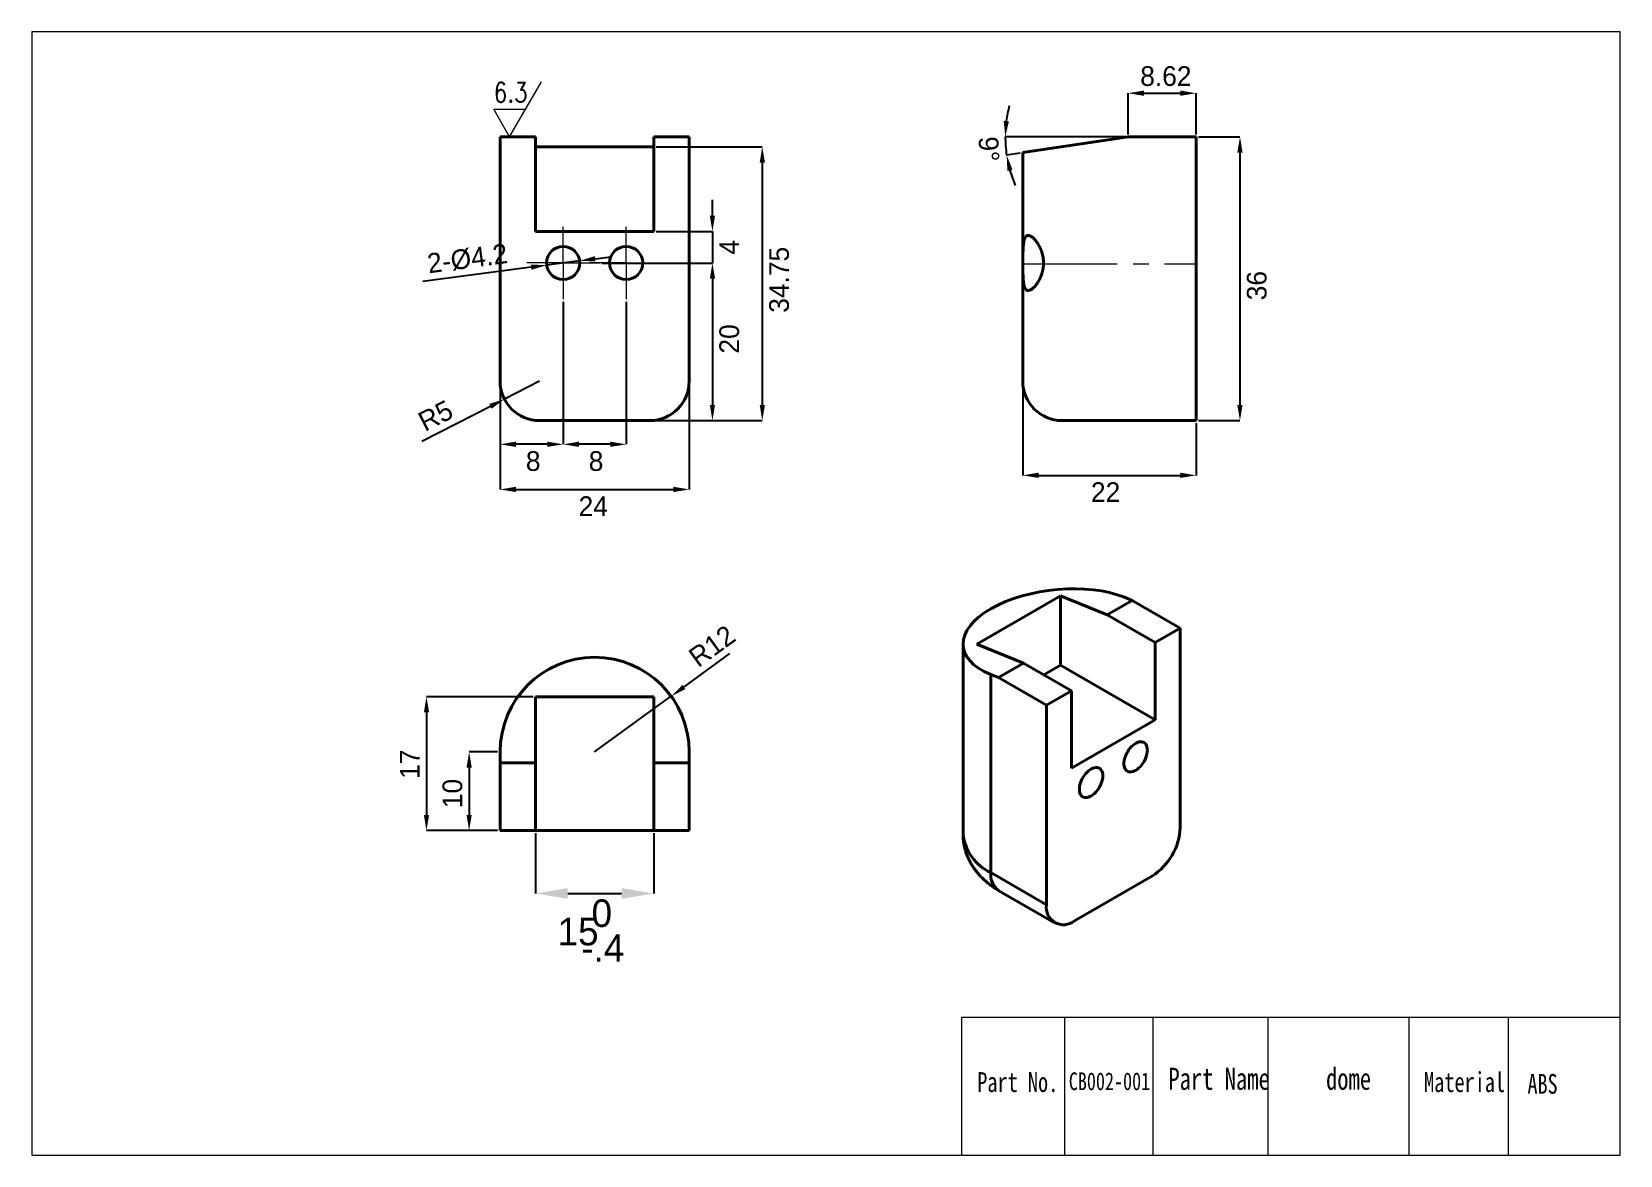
# Model space of a CAD drawing. Header units: millimetres. Extents: x 6.9 to 47.2, y 9.7 to 38.2.
import ezdxf

# ---------------------------------------------------------------- set-up
doc = ezdxf.new("R2010")
doc.units = ezdxf.units.MM
doc.header["$LTSCALE"] = 0.2
doc.linetypes.add('CENTERX2', pattern=[20.32, 12.7, -2.54, 2.54, -2.54])
doc.linetypes.add('点画线', pattern=[18, 12, -2, 2, -2])
doc.layers.get('0').update_dxf_attribs({"lineweight": 18})
for name, color, linetype, lineweight in [('1轮廓实线层', 7, 'Continuous', 40), ('2细线层', 4, 'Continuous', 18), ('3中心线层', 1, 'CENTERX2', 18), ('dim', 82, 'Continuous', 9), ('尺寸线层', 3, 'Continuous', 18)]:
    doc.layers.add(name, color=color, linetype=linetype, lineweight=lineweight)
doc.styles.add('SLDTEXTSTYLE1', font='')
doc.styles.add('TXT08', font='txt.shx', dxfattribs={"width": 0.8, "bigfont": 'gbcbig.shx'})
doc.styles.get('SLDTEXTSTYLE1').set_extended_font_data('汉仪长仿宋体')
doc.dimstyles.new('SLDDIMSTYLE2', dxfattribs={"dimtxt": 0.7, "dimasz": 0.816, "dimexe": 0, "dimexo": 0.0625, "dimgap": 0.175, "dimtad": 1, "dimlfac": 5, "dimrnd": 1e-09, "dimzin": 12, "dimdsep": 46, "dimtxsty": 'SLDTEXTSTYLE1', "dimcen": 0.09, "dimdle": 1.632, "dimadec": 0, "dimazin": 3, "dimtfac": 1, "dimtmove": 0, "dimatfit": 0, "dimfxl": 1, "dimfrac": 2, "dimtolj": 1, "dimarcsym": 0})

# ---------------------------------------------------------------- blocks, each defined once
blk = doc.blocks.new('*X4')
at = {"layer": '2细线层', "linetype": 'Continuous'}
for points in [[(19.216, 26.699), (19.216, 26.565), (18.816, 26.632)], [(23.216, 26.699), (23.216, 26.565), (23.616, 26.632)]]:
    blk.add_hatch(color=0, dxfattribs=at).paths.add_polyline_path(points, flags=0)
at = {"layer": '2细线层', "color": 0, "linetype": 'Continuous', "lineweight": -2}
for p, q in [((18.816, 29.317), (18.816, 26.632)), ((23.616, 29.317), (23.616, 26.632)), ((19.216, 26.632), (23.216, 26.632))]:
    blk.add_line(p, q, dxfattribs=at)
at = {"layer": '2细线层', "color": 0, "linetype": 'Continuous', "lineweight": 0, "insert": (21.181, 26.457), "char_height": 0.5, "width": 0.8892, "attachment_point": 2, "style": 'SLDTEXTSTYLE1'}
blk.add_mtext('24', dxfattribs=at)
blk = doc.blocks.new('*X5')
at = {"layer": '2细线层', "linetype": 'Continuous'}
blk.add_hatch(color=0, dxfattribs=at).paths.add_polyline_path([(18.539, 28.801), (18.6, 28.682), (18.926, 28.924)], flags=0)
at = {"layer": '2细线层', "color": 0, "linetype": 'Continuous', "lineweight": -2}
for p, q in [((19.816, 29.379), (18.926, 28.924)), ((18.57, 28.741), (16.833, 27.853))]:
    blk.add_line(p, q, dxfattribs=at)
at = {"layer": '2细线层', "color": 0, "linetype": 'Continuous', "lineweight": 0, "insert": (16.682, 28.533), "char_height": 0.5, "width": 1.23902, "attachment_point": 1, "rotation": 27.1088, "style": 'SLDTEXTSTYLE1'}
blk.add_mtext('R5', dxfattribs=at)
blk = doc.blocks.new('*X6')
at = {"layer": '2细线层', "linetype": 'Continuous'}
for points in [[(24.139, 31.979), (24.272, 31.979), (24.206, 32.379)], [(24.139, 28.779), (24.272, 28.779), (24.206, 28.379)]]:
    blk.add_hatch(color=0, dxfattribs=at).paths.add_polyline_path(points, flags=0)
at = {"layer": '2细线层', "color": 0, "linetype": 'Continuous', "lineweight": -2}
for p, q in [((21.398, 32.379), (24.206, 32.379)), ((24.206, 31.979), (24.206, 28.779)), ((22.678, 28.379), (24.206, 28.379))]:
    blk.add_line(p, q, dxfattribs=at)
at = {"layer": '2细线层', "color": 0, "linetype": 'Continuous', "lineweight": 0, "insert": (24.381, 30.452), "char_height": 0.5, "width": 0.98199, "attachment_point": 2, "rotation": 90, "style": 'SLDTEXTSTYLE1'}
blk.add_mtext('20', dxfattribs=at)
blk = doc.blocks.new('*X7')
at = {"layer": '2细线层', "linetype": 'Continuous'}
for points in [[(19.216, 27.845), (19.216, 27.712), (18.816, 27.778)], [(20.016, 27.845), (20.016, 27.712), (20.416, 27.778)]]:
    blk.add_hatch(color=0, dxfattribs=at).paths.add_polyline_path(points, flags=0)
at = {"layer": '2细线层', "color": 0, "linetype": 'Continuous', "lineweight": -2}
for p, q in [((20.416, 31.397), (20.416, 27.778)), ((18.816, 29.317), (18.816, 27.778)), ((20.016, 27.778), (19.216, 27.778))]:
    blk.add_line(p, q, dxfattribs=at)
at = {"layer": '2细线层', "color": 0, "linetype": 'Continuous', "lineweight": 0, "insert": (19.656, 27.603), "char_height": 0.5, "width": 0.36011, "attachment_point": 2, "style": 'SLDTEXTSTYLE1'}
blk.add_mtext('8', dxfattribs=at)
blk = doc.blocks.new('*X8')
at = {"layer": '2细线层', "linetype": 'Continuous'}
for points in [[(20.816, 27.845), (20.816, 27.712), (20.416, 27.778)], [(21.616, 27.845), (21.616, 27.712), (22.016, 27.778)]]:
    blk.add_hatch(color=0, dxfattribs=at).paths.add_polyline_path(points, flags=0)
at = {"layer": '2细线层', "color": 0, "linetype": 'Continuous', "lineweight": -2}
for p, q in [((20.416, 31.397), (20.416, 27.778)), ((22.016, 31.397), (22.016, 27.778)), ((21.616, 27.778), (20.816, 27.778))]:
    blk.add_line(p, q, dxfattribs=at)
at = {"layer": '2细线层', "color": 0, "linetype": 'Continuous', "lineweight": 0, "insert": (21.252, 27.603), "char_height": 0.5, "width": 0.36011, "attachment_point": 2, "style": 'SLDTEXTSTYLE1'}
blk.add_mtext('8', dxfattribs=at)
blk = doc.blocks.new('*X9')
at = {"layer": '2细线层', "linetype": 'Continuous'}
for points in [[(25.405, 34.929), (25.538, 34.929), (25.471, 35.329)], [(25.405, 28.779), (25.538, 28.779), (25.471, 28.379)]]:
    blk.add_hatch(color=0, dxfattribs=at).paths.add_polyline_path(points, flags=0)
at = {"layer": '2细线层', "color": 0, "linetype": 'Continuous', "lineweight": -2}
for p, q in [((22.778, 35.329), (25.471, 35.329)), ((25.471, 34.929), (25.471, 28.779)), ((22.678, 28.379), (25.471, 28.379))]:
    blk.add_line(p, q, dxfattribs=at)
at = {"layer": '2细线层', "color": 0, "linetype": 'Continuous', "lineweight": 0, "insert": (25.646, 31.953), "char_height": 0.5, "width": 2.35319, "attachment_point": 2, "rotation": 90, "style": 'SLDTEXTSTYLE1'}
blk.add_mtext('34.75', dxfattribs=at)
blk = doc.blocks.new('*X10')
at = {"layer": '2细线层', "linetype": 'Continuous'}
for points in [[(24.139, 33.579), (24.272, 33.579), (24.206, 33.179)], [(24.139, 31.979), (24.272, 31.979), (24.206, 32.379)]]:
    blk.add_hatch(color=0, dxfattribs=at).paths.add_polyline_path(points, flags=0)
at = {"layer": '2细线层', "color": 0, "linetype": 'Continuous', "lineweight": -2}
for p, q in [((24.206, 33.579), (24.206, 33.979)), ((22.778, 33.179), (24.206, 33.179)), ((24.206, 33.179), (24.206, 32.379)), ((22.998, 32.379), (24.206, 32.379)), ((24.206, 31.979), (24.206, 31.579))]:
    blk.add_line(p, q, dxfattribs=at)
at = {"layer": '2细线层', "color": 0, "linetype": 'Continuous', "lineweight": 0, "insert": (24.381, 32.779), "char_height": 0.5, "width": 0.98199, "attachment_point": 2, "rotation": 90, "style": 'SLDTEXTSTYLE1'}
blk.add_mtext('4', dxfattribs=at)
blk = doc.blocks.new('*X11')
at = {"layer": '2细线层', "linetype": 'Continuous'}
for points in [[(19.594, 32.339), (19.612, 32.206), (20, 32.325)], [(21.22, 32.552), (21.238, 32.42), (20.832, 32.434)]]:
    blk.add_hatch(color=0, dxfattribs=at).paths.add_polyline_path(points, flags=0)
at = {"layer": '2细线层', "color": 0, "linetype": 'Continuous', "lineweight": -2}
for p, q in [((19.603, 32.272), (16.856, 31.911)), ((20.832, 32.434), (20, 32.325)), ((21.229, 32.486), (21.626, 32.538))]:
    blk.add_line(p, q, dxfattribs=at)
at = {"layer": '2细线层', "color": 0, "linetype": 'Continuous', "lineweight": 0, "insert": (16.94, 32.612), "char_height": 0.5, "width": 3.68672, "attachment_point": 1, "rotation": 7.4892, "style": 'SLDTEXTSTYLE1'}
blk.add_mtext('2-%%C4.2', dxfattribs=at)
blk = doc.blocks.new('SW_CENTERMARKSYMBOL_0')
at = {"layer": '3中心线层', "color": 0, "linetype": 'CENTERX2', "lineweight": 0}
for p, q in [((0, 0.5), (0, 0.92)), ((0, 0), (0, 0.5)), ((-0.5, 0), (-0.92, 0)), ((0, 0), (-0.5, 0)), ((0, 0), (0, -0.5)), ((0, 0), (0.5, 0)), ((0.5, 0), (0.92, 0)), ((0, -0.5), (0, -0.92))]:
    blk.add_line(p, q, dxfattribs=at)
blk = doc.blocks.new('SW_CENTERMARKSYMBOL_1')
at = {"layer": '3中心线层', "color": 0, "linetype": 'CENTERX2', "lineweight": 0}
for p, q in [((0, 0.5), (0, 0.92)), ((0, 0), (0, 0.5)), ((-0.5, 0), (-0.92, 0)), ((0, 0), (-0.5, 0)), ((0, 0), (0, -0.5)), ((0, 0), (0.5, 0)), ((0.5, 0), (0.92, 0)), ((0, -0.5), (0, -0.92))]:
    blk.add_line(p, q, dxfattribs=at)
blk = doc.blocks.new('*X14')
at = {"layer": '2细线层', "linetype": 'Continuous'}
for points in [[(32.483, 27.057), (32.483, 26.924), (32.083, 26.99)], [(36.083, 27.057), (36.083, 26.924), (36.483, 26.99)]]:
    blk.add_hatch(color=0, dxfattribs=at).paths.add_polyline_path(points, flags=0)
at = {"layer": '2细线层', "color": 0, "linetype": 'Continuous', "lineweight": -2}
for p, q in [((32.083, 29.317), (32.083, 26.99)), ((36.483, 28.317), (36.483, 26.99)), ((32.483, 26.99), (36.083, 26.99))]:
    blk.add_line(p, q, dxfattribs=at)
at = {"layer": '2细线层', "color": 0, "linetype": 'Continuous', "lineweight": 0, "insert": (34.185, 26.815), "char_height": 0.5, "width": 0.84765, "attachment_point": 2, "style": 'SLDTEXTSTYLE1'}
blk.add_mtext('22', dxfattribs=at)
blk = doc.blocks.new('*X15')
at = {"layer": '2细线层', "linetype": 'Continuous'}
for points in [[(37.529, 35.179), (37.663, 35.179), (37.596, 35.579)], [(37.529, 28.779), (37.663, 28.779), (37.596, 28.379)]]:
    blk.add_hatch(color=0, dxfattribs=at).paths.add_polyline_path(points, flags=0)
at = {"layer": '2细线层', "color": 0, "linetype": 'Continuous', "lineweight": -2}
for p, q in [((36.545, 35.579), (37.596, 35.579)), ((37.596, 35.179), (37.596, 28.779)), ((36.545, 28.379), (37.596, 28.379))]:
    blk.add_line(p, q, dxfattribs=at)
at = {"layer": '2细线层', "color": 0, "linetype": 'Continuous', "lineweight": 0, "insert": (37.771, 31.805), "char_height": 0.5, "width": 0.99307, "attachment_point": 2, "rotation": 90, "style": 'SLDTEXTSTYLE1'}
blk.add_mtext('36', dxfattribs=at)
blk = doc.blocks.new('*X16')
at = {"layer": '2细线层', "linetype": 'Continuous'}
for points in [[(31.732, 35.974), (31.599, 35.983), (31.639, 35.579)], [(31.693, 34.713), (31.823, 34.741), (31.674, 35.118)]]:
    blk.add_hatch(color=0, dxfattribs=at).paths.add_polyline_path(points, flags=0)
at = {"layer": '2细线层', "color": 0, "linetype": 'Continuous', "lineweight": -2}
for p, q in [((34.697, 35.579), (31.639, 35.579)), ((32.021, 35.17), (31.674, 35.118))]:
    blk.add_line(p, q, dxfattribs=at)
for start, end in [(165.2981, 172.6491), (180, 188.5), (195.8509, 203.2019)]:
    blk.add_arc((34.759, 35.579), 3.12, start, end, dxfattribs=at)
at = {"layer": '2细线层', "color": 0, "linetype": 'Continuous', "lineweight": 0, "insert": (31.459, 35.602), "char_height": 0.5, "width": 1.04227, "attachment_point": 1, "rotation": 272.7696, "style": 'SLDTEXTSTYLE1'}
blk.add_mtext('9%%D', dxfattribs=at)
blk = doc.blocks.new('*X17')
at = {"layer": '2细线层', "linetype": 'Continuous'}
for points in [[(35.159, 36.755), (35.159, 36.622), (34.759, 36.688)], [(36.083, 36.755), (36.083, 36.622), (36.483, 36.688)]]:
    blk.add_hatch(color=0, dxfattribs=at).paths.add_polyline_path(points, flags=0)
at = {"layer": '2细线层', "color": 0, "linetype": 'Continuous', "lineweight": -2}
for p, q in [((34.759, 35.642), (34.759, 36.688)), ((35.159, 36.688), (36.083, 36.688)), ((36.483, 35.642), (36.483, 36.688))]:
    blk.add_line(p, q, dxfattribs=at)
at = {"layer": '2细线层', "color": 0, "linetype": 'Continuous', "lineweight": 0, "insert": (35.715, 37.373), "char_height": 0.5, "width": 1.84903, "attachment_point": 2, "style": 'SLDTEXTSTYLE1'}
blk.add_mtext('8.62', dxfattribs=at)
blk = doc.blocks.new('*X18')
at = {"layer": '2细线层', "linetype": 'Continuous'}
blk.add_hatch(color=0, dxfattribs=at).paths.add_polyline_path([(23.443, 21.671), (23.521, 21.563), (23.159, 21.382)], flags=0)
at = {"layer": '2细线层', "color": 0, "linetype": 'Continuous', "lineweight": -2}
for p, q in [((23.482, 21.617), (24.65, 22.465)), ((21.216, 19.973), (23.159, 21.382))]:
    blk.add_line(p, q, dxfattribs=at)
at = {"layer": '2细线层', "color": 0, "linetype": 'Continuous', "lineweight": 0, "insert": (23.551, 22.501), "char_height": 0.5, "width": 1.69998, "attachment_point": 1, "rotation": 35.9613, "style": 'SLDTEXTSTYLE1'}
blk.add_mtext('R12', dxfattribs=at)
blk = doc.blocks.new('*X20')
at = {"layer": '2细线层', "color": 0, "linetype": 'Continuous', "lineweight": 0, "char_height": 0.7, "attachment_point": 1, "style": 'SLDTEXTSTYLE1'}
for s, insert, width in [(' 0', (20.878, 16.228), 4.51801), ('15', (20.275, 15.761), 6.93019), ('-.4', (20.878, 15.344), 4.51801)]:
    blk.add_mtext(s, dxfattribs=dict(at, insert=insert, width=width))
blk = doc.blocks.new('*X19')
at = {"layer": '2细线层', "linetype": 'Continuous'}
for points in [[(20.532, 16.514), (20.532, 16.242), (19.716, 16.378)], [(21.9, 16.514), (21.9, 16.242), (22.716, 16.378)]]:
    blk.add_hatch(color=0, dxfattribs=at).paths.add_polyline_path(points, flags=0)
at = {"layer": '2细线层', "color": 0, "linetype": 'Continuous', "lineweight": -2}
for p, q in [((19.716, 17.911), (19.716, 16.378)), ((22.716, 17.911), (22.716, 16.378)), ((20.532, 16.378), (21.9, 16.378))]:
    blk.add_line(p, q, dxfattribs=at)
at = {"layer": '2细线层', "color": 0, "linetype": 'Continuous', "lineweight": 0}
blk.add_blockref('*X20', (0, 0), dxfattribs=at)
blk = doc.blocks.new('*X21')
at = {"layer": '2细线层', "linetype": 'Continuous'}
for points in [[(16.881, 20.973), (17.015, 20.973), (16.948, 21.373)], [(16.881, 18.373), (17.015, 18.373), (16.948, 17.973)]]:
    blk.add_hatch(color=0, dxfattribs=at).paths.add_polyline_path(points, flags=0)
at = {"layer": '2细线层', "color": 0, "linetype": 'Continuous', "lineweight": -2}
for p, q in [((19.653, 21.373), (16.948, 21.373)), ((16.948, 20.973), (16.948, 18.373)), ((18.753, 17.973), (16.948, 17.973))]:
    blk.add_line(p, q, dxfattribs=at)
at = {"layer": '2细线层', "color": 0, "linetype": 'Continuous', "lineweight": 0, "insert": (16.273, 19.659), "char_height": 0.5, "width": 0.9903, "attachment_point": 2, "rotation": 90, "style": 'SLDTEXTSTYLE1'}
blk.add_mtext('17', dxfattribs=at)
blk = doc.blocks.new('*X22')
at = {"layer": '2细线层', "linetype": 'Continuous'}
for points in [[(17.964, 19.573), (18.097, 19.573), (18.03, 19.973)], [(17.964, 18.373), (18.097, 18.373), (18.03, 17.973)]]:
    blk.add_hatch(color=0, dxfattribs=at).paths.add_polyline_path(points, flags=0)
at = {"layer": '2细线层', "color": 0, "linetype": 'Continuous', "lineweight": -2}
for p, q in [((18.753, 19.973), (18.03, 19.973)), ((18.03, 19.573), (18.03, 18.373)), ((18.753, 17.973), (18.03, 17.973))]:
    blk.add_line(p, q, dxfattribs=at)
at = {"layer": '2细线层', "color": 0, "linetype": 'Continuous', "lineweight": 0, "insert": (17.355, 18.915), "char_height": 0.5, "width": 0.98199, "attachment_point": 2, "rotation": 90, "style": 'SLDTEXTSTYLE1'}
blk.add_mtext('10', dxfattribs=at)

msp = doc.modelspace()

# ---------------------------------------------------------------- linework, layer by layer
for p, q in [((47.2484, 38.2474), (6.9284, 38.2474)), ((6.9284, 38.2474), (6.9284, 9.7354)), ((47.2484, 23.9914), (47.2484, 38.2474)), ((47.2484, 9.7354), (47.2484, 23.9914)), ((47.2484, 13.2272), (30.5268, 13.2272)), ((30.5268, 13.2272), (30.5268, 9.7354)), ((33.1455, 13.2272), (33.1455, 9.7354)), ((35.3886, 13.2272), (35.3886, 9.7354)), ((38.3038, 13.2272), (38.3038, 9.7354)), ((41.8796, 13.2272), (41.8796, 9.7354)), ((44.3999, 13.2272), (44.3999, 9.7354)), ((47.2484, 9.7354), (47.2484, 13.2272)), ((6.9284, 9.7354), (47.2484, 9.7354)), ((31.92, 9.7354), (47.2484, 9.7354))]:
    msp.add_line(p, q)
at = {"color": 1, "linetype": '点画线'}
msp.add_line((32.0827, 32.359), (36.4828, 32.359), dxfattribs=at)
at = {"layer": '1轮廓实线层', "linetype": 'Continuous', "lineweight": 40}
for p, q in [((18.816, 29.3793), (18.816, 35.5793)), ((18.816, 35.5793), (19.716, 35.5793)), ((19.716, 35.5793), (19.716, 33.1793)), ((22.716, 33.1793), (22.716, 35.5793)), ((22.716, 35.5793), (23.616, 35.5793)), ((23.616, 35.5793), (23.616, 29.3793)), ((34.4828, 35.538), (32.0828, 35.1793)), ((34.7593, 35.5793), (34.4828, 35.538)), ((34.7593, 35.5793), (36.4828, 35.5793)), ((36.4828, 29.3793), (36.4828, 35.5793)), ((22.716, 35.3288), (19.716, 35.3288)), ((32.0828, 35.1793), (32.0828, 29.3793)), ((19.716, 33.1793), (22.716, 33.1793)), ((36.4828, 28.3793), (36.4828, 29.3793)), ((22.616, 28.3793), (19.816, 28.3793)), ((34.4828, 28.3793), (36.4828, 28.3793)), ((33.0389, 23.9287), (30.9175, 22.7041)), ((33.0389, 23.9287), (34.2243, 23.449)), ((33.0389, 22.1736), (33.0389, 23.9287)), ((34.2243, 23.449), (34.8607, 23.8163)), ((34.6652, 23.8955), (34.8607, 23.8163)), ((36.0794, 23.1128), (34.8607, 23.8163)), ((35.443, 22.7454), (34.2243, 23.449)), ((35.443, 22.7454), (36.0794, 23.1128)), ((36.0794, 23.1128), (36.0794, 18.0502)), ((30.5681, 22.7087), (30.5681, 17.887)), ((32.103, 22.2243), (30.9175, 22.7041)), ((35.443, 20.7857), (35.443, 22.7454)), ((31.4666, 21.857), (32.103, 22.2243)), ((33.3217, 21.5208), (32.103, 22.2243)), ((31.2711, 16.9073), (31.2711, 21.9361)), ((31.4666, 21.857), (31.2711, 21.9361)), ((31.4666, 21.857), (32.6853, 21.1534)), ((33.0389, 22.1736), (32.6149, 21.9288)), ((35.443, 20.7857), (33.0389, 22.1736)), ((22.716, 21.3731), (19.716, 21.3731)), ((19.716, 19.6966), (19.716, 21.3731)), ((22.716, 21.3731), (22.716, 19.6966)), ((32.6853, 21.1534), (33.3217, 21.5208)), ((33.3217, 21.5208), (33.3217, 19.5611)), ((32.6853, 16.0909), (32.6853, 21.1534)), ((33.3217, 19.5611), (35.443, 20.7857)), ((18.816, 19.6966), (18.816, 19.9731)), ((23.616, 19.9731), (23.616, 19.6966)), ((18.816, 19.6966), (19.716, 19.6966)), ((18.816, 19.6966), (18.816, 17.9731)), ((19.716, 17.9731), (19.716, 19.6966)), ((22.716, 19.6966), (23.616, 19.6966)), ((22.716, 17.9731), (22.716, 19.6966)), ((23.616, 17.9731), (23.616, 19.6966)), ((18.816, 17.9731), (19.716, 17.9731)), ((19.716, 17.9731), (22.716, 17.9731)), ((22.716, 17.9731), (23.616, 17.9731)), ((32.6853, 16.0909), (31.2711, 16.9073)), ((35.3723, 16.8255), (33.3924, 15.6825)), ((31.4782, 16.4494), (32.8925, 15.633))]:
    msp.add_line(p, q, dxfattribs=at)
for points in [[(35.245, 20.0182), (35.2426, 20.0606), (35.2353, 20.0996), (35.2233, 20.1343), (35.2068, 20.1644), (35.1861, 20.1893), (35.1614, 20.2085), (35.1332, 20.2218), (35.102, 20.2289), (35.0683, 20.2297), (35.0325, 20.2243), (34.9954, 20.2126), (34.9576, 20.195), (34.9195, 20.1716), (34.882, 20.1429), (34.8455, 20.1094), (34.8107, 20.0715), (34.7781, 20.0299), (34.7484, 19.9853), (34.7219, 19.9385), (34.6991, 19.8901), (34.6805, 19.8411), (34.6662, 19.7921), (34.6565, 19.744), (34.6517, 19.6976), (34.6517, 19.6537), (34.6565, 19.6129), (34.6662, 19.576), (34.6805, 19.5435), (34.6991, 19.516), (34.7219, 19.4939), (34.7484, 19.4776), (34.7781, 19.4674), (34.8107, 19.4634), (34.8455, 19.4657), (34.882, 19.4742), (34.9195, 19.4889), (34.9576, 19.5095), (34.9954, 19.5355), (35.0325, 19.5667), (35.0683, 19.6025), (35.102, 19.6423), (35.1332, 19.6855), (35.1614, 19.7313), (35.1861, 19.779), (35.2068, 19.8278), (35.2233, 19.877), (35.2353, 19.9256), (35.2426, 19.9729), (35.245, 20.0182)], [(34.1137, 19.3651), (34.1112, 19.4075), (34.1039, 19.4464), (34.092, 19.4812), (34.0754, 19.5113), (34.0547, 19.5361), (34.03, 19.5553), (34.0018, 19.5686), (33.9706, 19.5758), (33.9369, 19.5766), (33.9012, 19.5712), (33.8641, 19.5595), (33.8262, 19.5419), (33.7882, 19.5185), (33.7506, 19.4898), (33.7141, 19.4562), (33.6793, 19.4184), (33.6468, 19.3768), (33.617, 19.3322), (33.5905, 19.2854), (33.5678, 19.237), (33.5491, 19.1879), (33.5348, 19.139), (33.5252, 19.0909), (33.5203, 19.0445), (33.5203, 19.0005), (33.5252, 18.9598), (33.5348, 18.9228), (33.5491, 18.8903), (33.5678, 18.8628), (33.5905, 18.8408), (33.617, 18.8245), (33.6468, 18.8142), (33.6793, 18.8102), (33.7141, 18.8125), (33.7506, 18.8211), (33.7882, 18.8358), (33.8262, 18.8563), (33.8641, 18.8824), (33.9012, 18.9136), (33.9369, 18.9494), (33.9706, 18.9892), (34.0018, 19.0324), (34.03, 19.0782), (34.0547, 19.1259), (34.0754, 19.1747), (34.092, 19.2238), (34.1039, 19.2725), (34.1112, 19.3198), (34.1137, 19.3651)]]:
    msp.add_lwpolyline(points, dxfattribs=at)
for centre in [(20.416, 32.3793), (22.016, 32.3793)]:
    msp.add_circle(centre, 0.42, dxfattribs=at)
for centre, radius, start, end in [((19.816, 29.3793), 1, 180, 270), ((22.616, 29.3793), 1, 270, 0), ((33.0828, 29.3793), 1, 180, 270), ((21.216, 19.9731), 2.4, 0, 180), ((31.7808, 18.015), 1.2194, 186.02871, 245.29143), ((34.5473, 18.1183), 1.5336, 302.54379, 357.45621), ((31.7687, 16.8566), 0.5002, 174.18813, 234.49969), ((33.1174, 16.0227), 0.4374, 171.03969, 308.94956)]:
    msp.add_arc(centre, radius, start, end, dxfattribs=at)
msp.add_ellipse((32.9681, 22.9158), major_axis=(2.3964, 0.2716), ratio=0.4862414, start_param=0.7303373, end_param=3.8719299, dxfattribs=at)
for points, knots in [([(32.0849, 32.3793), (32.0849, 32.4274), (32.0851, 32.4747), (32.086, 32.5676), (32.0868, 32.6138), (32.0892, 32.7012), (32.091, 32.7425), (32.0962, 32.8205), (32.0997, 32.8569), (32.1089, 32.9216), (32.1148, 32.9504), (32.1296, 33.0002), (32.1383, 33.0205), (32.1592, 33.0524), (32.1714, 33.0641), (32.1986, 33.078), (32.2136, 33.0806), (32.2465, 33.077), (32.2643, 33.0709), (32.3014, 33.051), (32.321, 33.0371), (32.3612, 33.002), (32.3815, 32.981), (32.4222, 32.9325), (32.4426, 32.9048), (32.4821, 32.8432), (32.5008, 32.8098), (32.5356, 32.7371), (32.5517, 32.6975), (32.5789, 32.6131), (32.5899, 32.569), (32.6051, 32.4766), (32.6093, 32.4285), (32.6094, 32.3321), (32.6054, 32.285), (32.5906, 32.1929), (32.5795, 32.1478), (32.5526, 32.0637), (32.5366, 32.0239), (32.5015, 31.9501), (32.4826, 31.9164), (32.4433, 31.8547), (32.4227, 31.8268), (32.382, 31.7781), (32.3616, 31.7571), (32.3215, 31.722), (32.3018, 31.7079), (32.2647, 31.6879), (32.2472, 31.6818), (32.2143, 31.6781), (32.1989, 31.6805), (32.1718, 31.6943), (32.1598, 31.7055), (32.1387, 31.7374), (32.1298, 31.7579), (32.1151, 31.8069), (32.1092, 31.8357), (32.0997, 31.9009), (32.0963, 31.9367), (32.0911, 32.0144), (32.0893, 32.0567), (32.0868, 32.1439), (32.086, 32.1892), (32.0851, 32.2832), (32.0849, 32.3312), (32.0849, 32.3793)], [0, 0, 0, 0, 0.1001633, 0.1001633, 0.2003267, 0.2003267, 0.30049, 0.30049, 0.4006534, 0.4006534, 0.5008167, 0.5008167, 0.6009801, 0.6009801, 0.7011434, 0.7011434, 0.8013068, 0.8013068, 0.9014701, 0.9014701, 1.0016335, 1.0016335, 1.1017968, 1.1017968, 1.2019601, 1.2019601, 1.3021235, 1.3021235, 1.4022868, 1.4022868, 1.5024502, 1.5024502, 1.6026135, 1.6026135, 1.7027769, 1.7027769, 1.8029402, 1.8029402, 1.9031036, 1.9031036, 2.0032669, 2.0032669, 2.1034302, 2.1034302, 2.2035936, 2.2035936, 2.3037569, 2.3037569, 2.4039203, 2.4039203, 2.5040836, 2.5040836, 2.604247, 2.604247, 2.7044103, 2.7044103, 2.8045737, 2.8045737, 2.904737, 2.904737, 3.0049004, 3.0049004, 3.1050637, 3.1050637, 3.205227, 3.205227, 3.205227, 3.205227]), ([(34.4828, 28.3793), (34.1115, 28.3793), (33.7554, 28.3793), (33.2303, 28.3793), (33.0828, 28.3793), (33.0828, 28.3793)], [0, 0, 0, 0, 0.7, 0.7, 1.4, 1.4, 1.4, 1.4]), ([(30.5688, 17.8869), (30.5688, 17.8655), (30.5689, 17.8127), (30.5758, 17.7287), (30.5888, 17.6352), (30.6081, 17.5421), (30.6334, 17.4498), (30.6649, 17.3584), (30.7024, 17.2682), (30.7462, 17.1794), (30.7961, 17.0922), (30.8523, 17.0068), (30.9149, 16.9234), (30.9839, 16.8422), (31.0568, 16.7662), (31.1327, 16.6955), (31.2108, 16.63), (31.2933, 16.5675), (31.3803, 16.5087), (31.4423, 16.4694), (31.476, 16.4508), (31.4784, 16.4495)], [0, 0, 0, 0, 0.0642402, 0.1580554, 0.2523457, 0.3472674, 0.4429867, 0.5396816, 0.6375435, 0.7367778, 0.8376035, 0.940251, 1.0449567, 1.1519537, 1.261457, 1.3618658, 1.4636715, 1.5667353, 1.6708586, 1.7757898, 1.7838555, 1.7838555, 1.7838555, 1.7838555])]:
    msp.add_open_spline(points, degree=3, knots=knots, dxfattribs=at)
at = {"layer": 'dim', "color": 4}
for p, q in [((19.0572, 35.5793), (19.8655, 36.9793)), ((19.0572, 35.5793), (18.6531, 36.2793)), ((18.6531, 36.2793), (19.4614, 36.2793))]:
    msp.add_line(p, q, dxfattribs=at)

# ---------------------------------------------------------------- block references
at = {"layer": '3中心线层', "color": 1, "linetype": 'CENTERX2', "lineweight": 0}
for name, p in [('SW_CENTERMARKSYMBOL_1', (20.416, 32.3793)), ('SW_CENTERMARKSYMBOL_0', (22.016, 32.3793))]:
    msp.add_blockref(name, p, dxfattribs=at)

# ---------------------------------------------------------------- texts
at = {"attachment_point": 1}
for s, width, gutter_width, heights, insert, char_height in [('{\\fHYSWLongFangSong|b1|i0|c134|p2;Part No.}', 24.366564, 17.5, [3.5], (30.9274, 11.8437), 0.504), ('{\\fHYSWLongFangSong|b1|i0|c134|p2;Part Name     dome}', 68.540777, 35, [0], (35.7804, 11.9563), 0.56), ('{\\fHYSWLongFangSong|b1|i0|c134|p2;Material}', 24.366564, 17.5, [3.5], (42.2692, 11.8437), 0.504)]:
    msp.add_mtext_dynamic_manual_height_columns(s, width=width, gutter_width=gutter_width, heights=heights, dxfattribs=dict(at, insert=insert, char_height=char_height))
at = {"layer": 'dim', "color": 6, "style": 'TXT08', "width": 0.8}
msp.add_text('6.3', height=0.5, dxfattribs=at).set_placement((18.6572, 36.4609))
at = {"layer": '尺寸线层', "color": 1, "linetype": '点画线', "attachment_point": 1}
for s, insert, char_height, width in [('{\\fhyswlongfangsong|b1|i0|c134|p2;\\C7;CB002-001}', (33.2509, 11.8371), 0.45, 1.70543), ('{\\fhyswlongfangsong|b1|i0|c134|p2;\\C7;ABS}', (44.8944, 11.7959), 0.5, 1.618923)]:
    msp.add_mtext(s, dxfattribs=dict(at, insert=insert, char_height=char_height, width=width))

# ---------------------------------------------------------------- dimensions: what is measured, and where the dimension line sits
at = {"layer": '2细线层', "color": 4, "linetype": 'Continuous', "lineweight": 0}
for base, p1, p2, override, picture, middle in [((36.4828, 36.6885), (34.7593, 35.5793), (36.4828, 35.5793), {"dimtxt": 0.5, "dimasz": 0.4, "dimsah": 1, "dimdle": 0.8, "dimtzin": 12}, '*X17', (35.715, 36.6885)), ((18.816, 27.7782), (20.416, 31.4593), (18.816, 29.3793), {"dimtxt": 0.5, "dimasz": 0.4, "dimsah": 1, "dimdle": 0.8, "dimtzin": 12}, '*X7', (19.6557, 27.7782)), ((20.416, 27.7782), (22.016, 31.4593), (20.416, 31.4593), {"dimtxt": 0.5, "dimasz": 0.4, "dimsah": 1, "dimdle": 0.8, "dimtzin": 12}, '*X8', (21.252, 27.7782)), ((23.616, 26.6319), (18.816, 29.3793), (23.616, 29.3793), {"dimtxt": 0.5, "dimasz": 0.4, "dimsah": 1, "dimdle": 0.8, "dimtzin": 12}, '*X4', (21.1806, 26.6319)), ((36.4828, 26.9903), (32.0828, 29.3793), (36.4828, 28.3793), {"dimtxt": 0.5, "dimasz": 0.4, "dimsah": 1, "dimdle": 0.8, "dimtzin": 12}, '*X14', (34.1845, 26.9903)), ((22.716, 16.378), (19.716, 17.9731), (22.716, 17.9731), {"dimsah": 1, "dimtol": 1, "dimtp": 0, "dimtm": 0.4, "dimtzin": 12}, '*X19', (21.1416, 16.378))]:
    dim = msp.add_linear_dim(base=base, p1=p1, p2=p2, dimstyle='SLDDIMSTYLE2', override=override, dxfattribs=at)
    dim.commit()
    dim.dimension.update_dxf_attribs({"geometry": picture, "text_midpoint": middle, "dimtype": 160})
dim = msp.add_angular_dim_2l(base=(31.643, 35.4286), line1=((36.4828, 35.5793), (34.7593, 35.5793)), line2=((34.7593, 35.5793), (32.0828, 35.1793)), dimstyle='SLDDIMSTYLE2', override={"dimtxt": 0.5, "dimasz": 0.4, "dimtad": 1, "dimtih": 0, "dimtoh": 0, "dimsah": 1, "dimdle": 0.8, "dimtdec": 0, "dimtzin": 12}, dxfattribs=at)
dim.commit()
dim.dimension.update_dxf_attribs({"geometry": '*X16', "text_midpoint": (31.643, 35.4286), "dimtype": 162})
for base, p1, p2, picture, middle in [((37.5959, 28.3793), (36.4828, 35.5793), (36.4828, 28.3793), '*X15', (37.5959, 31.805)), ((25.4713, 28.3793), (22.716, 35.3288), (22.616, 28.3793), '*X9', (25.4713, 31.9526)), ((24.2056, 32.3793), (22.716, 33.1793), (22.936, 32.3793), '*X10', (24.2056, 32.7793)), ((24.2056, 28.3793), (21.336, 32.3793), (22.616, 28.3793), '*X6', (24.2056, 30.4523)), ((16.9479, 17.9731), (19.716, 21.3731), (18.816, 17.9731), '*X21', (16.9479, 19.6586)), ((18.0302, 17.9731), (18.816, 19.9731), (18.816, 17.9731), '*X22', (18.0302, 18.9145))]:
    dim = msp.add_linear_dim(base=base, p1=p1, p2=p2, angle=90, dimstyle='SLDDIMSTYLE2', override={"dimtxt": 0.5, "dimasz": 0.4, "dimsah": 1, "dimdle": 0.8, "dimtzin": 12}, dxfattribs=at)
    dim.commit()
    dim.dimension.update_dxf_attribs({"geometry": picture, "text_midpoint": middle, "dimtype": 160})
dim = msp.add_diameter_dim_2p(p1=(20.8324, 32.4341), p2=(19.9996, 32.3246), text='2-<>', dimstyle='SLDDIMSTYLE2', override={"dimtxt": 0.5, "dimasz": 0.4, "dimpost": '%%C<>', "dimsah": 1, "dimdle": 0.8, "dimtzin": 12}, dxfattribs=at)
dim.commit()
dim.dimension.update_dxf_attribs({"geometry": '*X11', "text_midpoint": (17.8432, 32.0411), "dimtype": 163})
for center, mpoint, picture, middle in [((19.816, 29.3793), (18.9258, 28.9236), '*X5', (16.9892, 27.9323)), ((21.216, 19.9731), (23.1586, 21.3825), '*X18', (23.9478, 21.955))]:
    dim = msp.add_radius_dim(center=center, mpoint=mpoint, dimstyle='SLDDIMSTYLE2', override={"dimtxt": 0.5, "dimasz": 0.4, "dimpost": 'R<>', "dimsah": 1, "dimdle": 0.8, "dimtzin": 12}, dxfattribs=at)
    dim.commit()
    dim.dimension.update_dxf_attribs({"geometry": picture, "text_midpoint": middle, "dimtype": 164})

doc.saveas('drawing.dxf')
